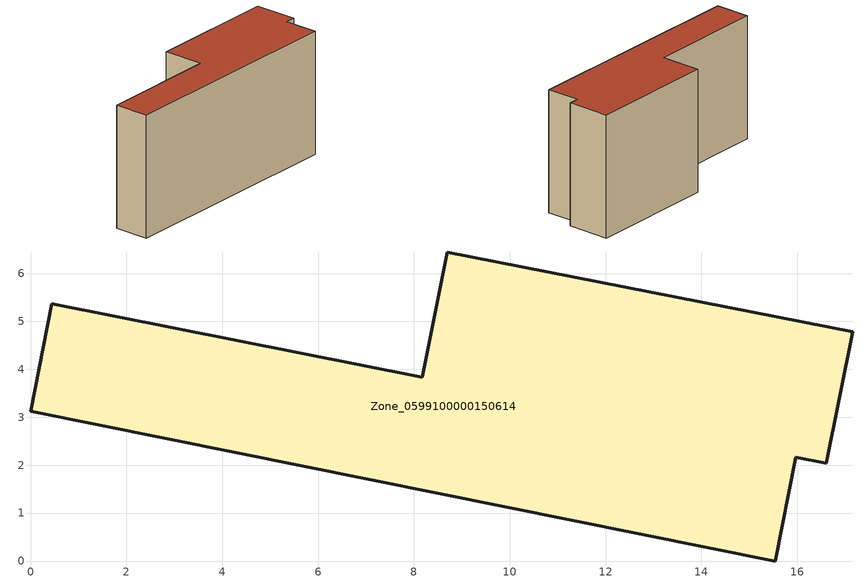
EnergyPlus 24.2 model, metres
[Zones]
Zone_0599100000150614
 floor ground (C_G): 8.17,3.84 8.69,6.45 17.16,4.79 16.61,2.04 15.97,2.17 15.54,0 0,3.13 0.44,5.37 z0
 wall outside (C_F): 0.44,5.37 0,3.13 15.54,0 15.97,2.17 16.61,2.04 17.16,4.79 8.69,6.45 8.17,3.84 0.44,5.37 z0:8.08
 roof outside (C_R): 8.17,3.84 0.44,5.37 0,3.13 15.54,0 15.97,2.17 16.61,2.04 17.16,4.79 8.69,6.45 z8.08
[BUILDING]
Pand.0599100000150614: North Axis=0; Terrain=City; Loads Convergence Tolerance Value=0.04; Temperature Convergence Tolerance Value=0.4; Solar Distribution=FullExterior; Maximum Number of Warmup Days=25; Minimum Number of Warmup Days=1
[Site:Location]
Rotterdam.The.Hague.AP_ZH_NLD Design_Conditions: Latitude=51.96; Longitude=4.45; Time Zone=1; Elevation=-4.5
[SITE:GROUNDTEMPERATURE:BUILDINGSURFACE]
18, 18, 18, 18, 18, 18, 18, 18, 18, 18, 18, 18
[MATERIAL] Thermal Absorptance=0.9; Solar Absorptance=0.7; Visible Absorptance=0.7
Name | Roughness | Thickness | Conductivity | Density | Specific Heat
G.TI.1946 | MediumSmooth | 0.15 | 1 | 540 | 1210
F.TI.1946 | Rough | 0.3 | 0.857143 | 1920 | 840
R.TI.1946 | MediumRough | 0.2 | 0.1 | 1500 | 1000
[CONSTRUCTION]
C_G: G.TI.1946
C_F: F.TI.1946
C_R: R.TI.1946
[ZONE]
Zone_0599100000150614: Type=1; Multiplier=1; Ceiling Height=Autocalculate; Volume=Autocalculate; Floor Area=autocalculate; Part of Total Floor Area=Yes
[ZONEINFILTRATION:DESIGNFLOWRATE]
Infil_Zone_0599100000150614: Zone or ZoneList or Space or SpaceList=Zone_0599100000150614; Schedule=AlwaysOn; Design Flow Rate Calculation Method=Flow/Area; Flow Rate per Floor Area=0.003; Constant Term Coefficient=1; Temperature Term Coefficient=0; Velocity Term Coefficient=0; Velocity Squared Term Coefficient=0
[HVACTEMPLATE:ZONE:IDEALLOADSAIRSYSTEM]
Zone_0599100000150614: Maximum Heating Supply Air Temperature=50; Minimum Cooling Supply Air Temperature=13; Maximum Heating Supply Air Humidity Ratio=0.0156; Minimum Cooling Supply Air Humidity Ratio=0.0077; Heating Limit=NoLimit; Cooling Limit=NoLimit; Dehumidification Control Type=ConstantSensibleHeatRatio; Cooling Sensible Heat Ratio=0.7; Dehumidification Setpoint=60; Humidification Control Type=None; Humidification Setpoint=30; Outdoor Air Method=None; Outdoor Air Flow Rate per Person=0.00944; Outdoor Air Flow Rate per Zone Floor Area=0; Outdoor Air Flow Rate per Zone=0; Demand Controlled Ventilation Type=None; Outdoor Air Economizer Type=NoEconomizer; Heat Recovery Type=None; Sensible Heat Recovery Effectiveness=0.7; Latent Heat Recovery Effectiveness=0.65
[ZONECONTROL:THERMOSTAT]
ThermostatControl_Zone_0599100000150614: Zone or ZoneList=Zone_0599100000150614; Control Type Schedule=DualSetpointControlType; Control 1=Thermostat_Zone_0599100000150614; Temperature Difference Between Cutout And Setpoint=0
[THERMOSTATSETPOINT:DUALSETPOINT]
Thermostat_Zone_0599100000150614: Heating Setpoint Temperature Schedule=HeatingSetpoint_Zone_0599100000150614; Cooling Setpoint Temperature Schedule=CoolingSetpoint_Zone_0599100000150614
[SCHEDULE:COMPACT]
HeatingSetpoint_Zone_0599100000150614: Through: 12/31, For: AllDays, Until: 24:00, 21
CoolingSetpoint_Zone_0599100000150614: Through: 12/31, For: AllDays, Until: 24:00, 24
DualSetpointControlType: Through: 12/31, For: AllDays, Until: 24:00, 4
AlwaysOn: Through: 12/31, For: AllDays, Until: 24:00, 1
